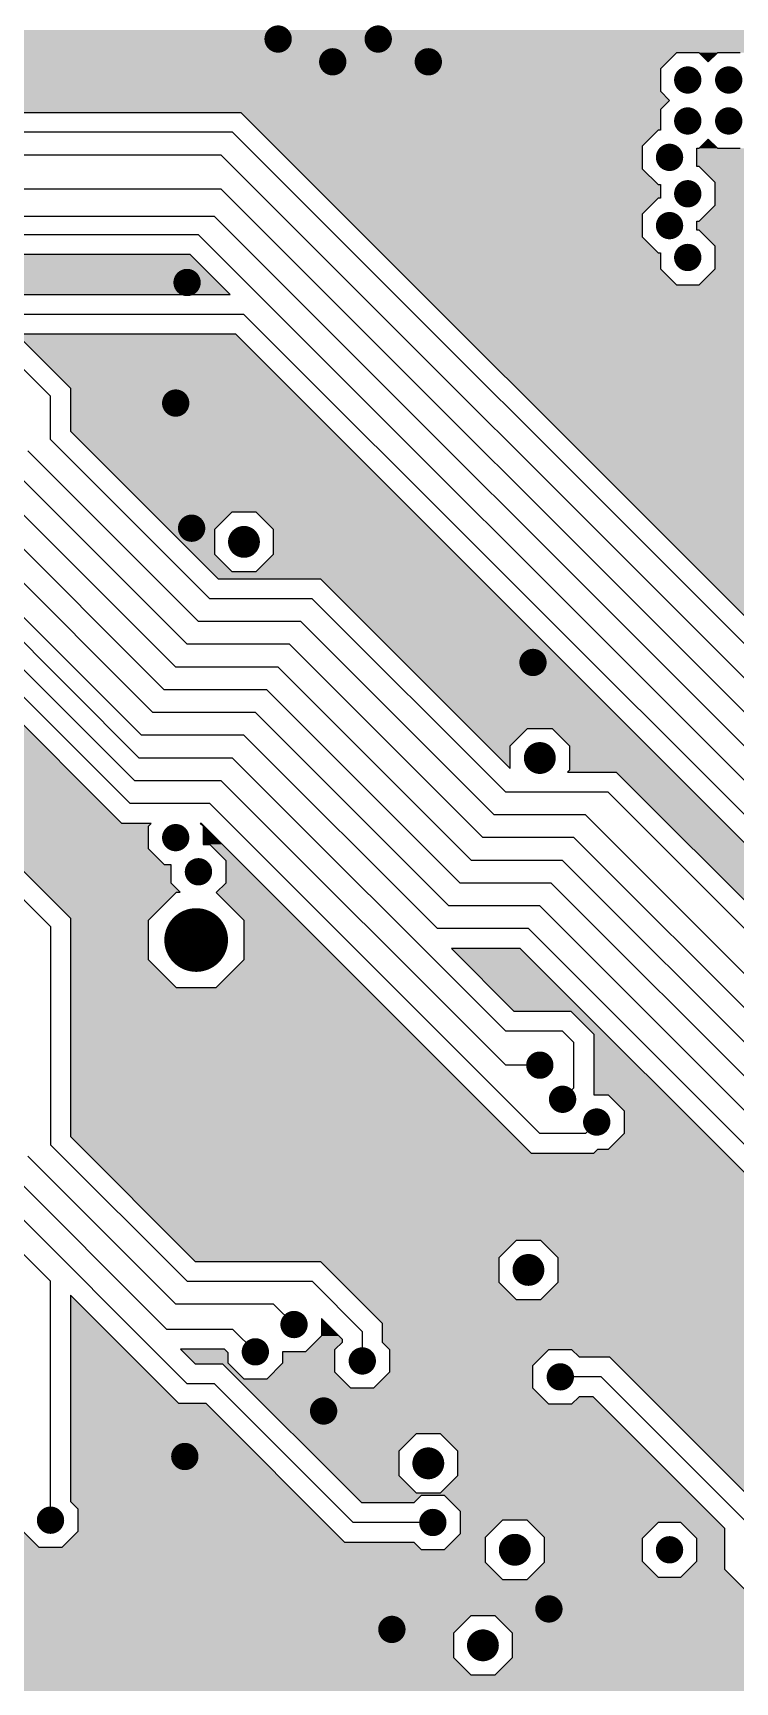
# Model space of a CAD drawing. Extents: x 295 to 953, y 10 to 290.
# Drawn here: x 699.7 to 730.6, y 156.4 to 228.9 of the extents above; entities that cross this region are included whole.
import ezdxf

# ---------------------------------------------------------------- set-up
doc = ezdxf.new("R2010")
doc.units = 0
doc.header["$LTSCALE"] = 5
doc.header["$MEASUREMENT"] = 0
doc.layers.get('0').update_dxf_attribs({"linetype": 'CONTINUOUS', "lineweight": 25})
doc.layers.add('18_VCC_GBR', color=5, linetype='CONTINUOUS')

msp = doc.modelspace()

# ---------------------------------------------------------------- linework, layer by layer
for points, const_width in [([(710.178, 228.6, 1), (710.778, 228.6, 1)], 0.6), ([(714.578, 228.6, 1), (715.178, 228.6, 1)], 0.6), ([(712.578, 227.6, 1), (713.178, 227.6, 1)], 0.6), ([(716.778, 227.6, 1), (717.378, 227.6, 1)], 0.6), ([(728.178, 226.8, 1), (728.778, 226.8, 1)], 0.6), ([(729.978, 226.8, 1), (730.578, 226.8, 1)], 0.6), ([(728.178, 225, 1), (728.778, 225, 1)], 0.6), ([(729.978, 225, 1), (730.578, 225, 1)], 0.6), ([(727.378, 223.4, 1), (727.978, 223.4, 1)], 0.6), ([(728.178, 221.8, 1), (728.778, 221.8, 1)], 0.6), ([(727.378, 220.4, 1), (727.978, 220.4, 1)], 0.6), ([(728.178, 219, 1), (728.778, 219, 1)], 0.6), ([(706.178, 217.9, 1), (706.778, 217.9, 1)], 0.6), ([(705.678, 212.6, 1), (706.278, 212.6, 1)], 0.6), ([(706.378, 207.1, 1), (706.978, 207.1, 1)], 0.6), ([(708.628, 206.5, 1), (709.328, 206.5, 1)], 0.7), ([(721.378, 201.2, 1), (721.978, 201.2, 1)], 0.6), ([(721.628, 197, 1), (722.328, 197, 1)], 0.7), ([(705.678, 193.5, 1), (706.278, 193.5, 1)], 0.6), ([(706.678, 192, 1), (707.278, 192, 1)], 0.6), ([(706.178, 189, 1), (707.578, 189, 1)], 1.4), ([(721.678, 183.5, 1), (722.278, 183.5, 1)], 0.6), ([(722.678, 182, 1), (723.278, 182, 1)], 0.6), ([(724.178, 181, 1), (724.778, 181, 1)], 0.6), ([(721.128, 174.5, 1), (721.828, 174.5, 1)], 0.7), ([(710.878, 172.1, 1), (711.478, 172.1, 1)], 0.6), ([(709.178, 170.9, 1), (709.778, 170.9, 1)], 0.6), ([(713.878, 170.5, 1), (714.478, 170.5, 1)], 0.6), ([(722.578, 169.8, 1), (723.178, 169.8, 1)], 0.6), ([(712.178, 168.3, 1), (712.778, 168.3, 1)], 0.6), ([(706.078, 166.3, 1), (706.678, 166.3, 1)], 0.6), ([(716.728, 166, 1), (717.428, 166, 1)], 0.7), ([(700.178, 163.5, 1), (700.778, 163.5, 1)], 0.6), ([(716.978, 163.4, 1), (717.578, 163.4, 1)], 0.6), ([(720.528, 162.2, 1), (721.228, 162.2, 1)], 0.7), ([(727.378, 162.2, 1), (727.978, 162.2, 1)], 0.6), ([(722.078, 159.6, 1), (722.678, 159.6, 1)], 0.6), ([(715.178, 158.7, 1), (715.778, 158.7, 1)], 0.6), ([(719.128, 158, 1), (719.828, 158, 1)], 0.7)]:
    msp.add_lwpolyline(points, format="xyb", close=True, dxfattribs=dict(const_width=const_width))
at = {"layer": '18_VCC_GBR', "color": 7}
for p, q in [((727.98, 228), (727.278, 227.298)), ((728.976, 228), (727.98, 228)), ((729.378, 227.598), (728.976, 228)), ((729.78, 228), (729.378, 227.598)), ((730.776, 228), (729.78, 228)), ((727.278, 227.298), (727.278, 226.302)), ((727.278, 226.302), (727.68, 225.9)), ((727.68, 225.9), (727.278, 225.498)), ((727.278, 225.498), (727.278, 224.6)), ((684.34, 225.376), (708.84, 225.376)), ((708.84, 225.376), (743.34, 190.876)), ((708.478, 224.5), (683.978, 224.5)), ((708.478, 224.5), (742.978, 190)), ((727.18, 224.6), (726.478, 223.898)), ((727.278, 224.6), (727.18, 224.6)), ((728.976, 223.8), (729.378, 224.202)), ((729.378, 224.202), (729.78, 223.8)), ((707.978, 223.5), (682.978, 223.5)), ((707.978, 223.5), (743.478, 188)), ((726.478, 223.898), (726.478, 222.902)), ((728.878, 223.8), (728.976, 223.8)), ((728.878, 223), (728.878, 223.8)), ((729.78, 223.8), (730.776, 223.8)), ((726.478, 222.902), (727.18, 222.2)), ((728.976, 223), (728.878, 223)), ((729.678, 222.298), (728.976, 223)), ((707.978, 222), (693.478, 222)), ((707.978, 222), (745.978, 184)), ((727.18, 222.2), (727.278, 222.2)), ((727.278, 222.2), (727.278, 221.6)), ((729.678, 221.302), (729.678, 222.298)), ((727.18, 221.6), (726.478, 220.898)), ((727.278, 221.6), (727.18, 221.6)), ((728.976, 220.6), (729.678, 221.302)), ((707.678, 220.8), (681.578, 220.8)), ((707.678, 220.8), (746.978, 181.5)), ((726.478, 220.898), (726.478, 219.902)), ((728.878, 220.6), (728.976, 220.6)), ((728.878, 220.2), (728.878, 220.6)), ((706.978, 220), (681.978, 220)), ((706.978, 220), (746.978, 180)), ((726.478, 219.902), (727.18, 219.2)), ((728.976, 220.2), (728.878, 220.2)), ((729.678, 219.498), (728.976, 220.2)), ((706.616, 219.124), (696.59, 219.124)), ((708.366, 217.376), (706.616, 219.124)), ((727.18, 219.2), (727.278, 219.2)), ((727.278, 219.2), (727.278, 218.502)), ((729.678, 218.502), (729.678, 219.498)), ((694.978, 218.4), (700.478, 212.9)), ((727.278, 218.502), (727.98, 217.8)), ((728.976, 217.8), (729.678, 218.502)), ((727.98, 217.8), (728.976, 217.8)), ((698.34, 217.376), (708.366, 217.376)), ((708.978, 216.5), (697.978, 216.5)), ((708.978, 216.5), (748.478, 177)), ((698.99, 215.624), (701.354, 213.262)), ((708.616, 215.624), (698.99, 215.624)), ((748.116, 176.124), (708.616, 215.624)), ((701.354, 213.262), (701.354, 211.362)), ((700.478, 211), (700.478, 212.9)), ((700.478, 211), (707.478, 204)), ((701.354, 211.362), (707.84, 204.876)), ((699.478, 210.5), (706.978, 203)), ((697.478, 209.5), (705.978, 201)), ((698.478, 210), (706.478, 202)), ((696.478, 209), (705.478, 200)), ((696.678, 207.3), (704.978, 199)), ((708.44, 207.8), (707.678, 207.038)), ((709.516, 207.8), (708.44, 207.8)), ((710.278, 207.038), (709.516, 207.8)), ((707.678, 207.038), (707.678, 205.962)), ((710.278, 205.962), (710.278, 207.038)), ((695.978, 206.5), (704.478, 198)), ((707.678, 205.962), (708.44, 205.2)), ((709.516, 205.2), (710.278, 205.962)), ((695.678, 205.7), (704.378, 197)), ((708.44, 205.2), (709.516, 205.2)), ((695.278, 204.9), (704.178, 196)), ((707.84, 204.876), (712.34, 204.876)), ((712.34, 204.876), (720.678, 196.538)), ((694.878, 204.1), (703.978, 195)), ((711.978, 204), (707.478, 204)), ((711.978, 204), (720.478, 195.5)), ((703.616, 194.124), (694.516, 203.224)), ((711.478, 203), (706.978, 203)), ((711.478, 203), (719.978, 194.5)), ((710.978, 202), (706.478, 202)), ((710.978, 202), (719.478, 193.5)), ((710.478, 201), (705.978, 201)), ((710.478, 201), (718.978, 192.5)), ((709.978, 200), (705.478, 200)), ((709.978, 200), (718.478, 191.5)), ((709.478, 199), (704.978, 199)), ((709.478, 199), (717.978, 190.5)), ((708.978, 198), (704.478, 198)), ((708.978, 198), (717.478, 189.5)), ((720.678, 197.538), (721.44, 198.3)), ((721.44, 198.3), (722.516, 198.3)), ((722.516, 198.3), (723.278, 197.538)), ((720.678, 196.538), (720.678, 197.538)), ((723.278, 197.538), (723.278, 196.462)), ((708.478, 197), (704.378, 197)), ((708.478, 197), (720.478, 185)), ((723.278, 196.462), (723.192, 196.376)), ((707.978, 196), (704.178, 196)), ((707.978, 196), (720.478, 183.5)), ((723.192, 196.376), (725.34, 196.376)), ((725.34, 196.376), (744.516, 177.2)), ((695.078, 195), (700.478, 189.6)), ((696.278, 195.038), (701.354, 189.962)), ((707.478, 195), (703.978, 195)), ((707.478, 195), (721.978, 180.5)), ((724.978, 195.5), (720.478, 195.5)), ((744.478, 176), (724.978, 195.5)), ((723.978, 194.5), (719.978, 194.5)), ((723.978, 194.5), (745.978, 172.5)), ((704.906, 194.124), (703.616, 194.124)), ((704.778, 193.998), (704.906, 194.124)), ((704.778, 193.002), (704.778, 193.998)), ((707.05, 194.124), (707.178, 193.998)), ((707.116, 194.124), (707.05, 194.124)), ((721.616, 179.624), (707.116, 194.124)), ((707.178, 193.998), (707.178, 193.2)), ((705.48, 192.3), (704.778, 193.002)), ((707.178, 193.2), (707.476, 193.2)), ((707.476, 193.2), (708.178, 192.498)), ((723.478, 193.5), (719.478, 193.5)), ((723.478, 193.5), (745.478, 171.5)), ((705.778, 192.3), (705.48, 192.3)), ((705.778, 191.502), (705.778, 192.3)), ((708.178, 192.498), (708.178, 191.502)), ((722.978, 192.5), (718.978, 192.5)), ((722.978, 192.5), (744.978, 170.5)), ((706.18, 191.1), (705.778, 191.502)), ((708.178, 191.502), (707.762, 191.086)), ((722.478, 191.5), (718.478, 191.5)), ((722.478, 191.5), (744.478, 169.5)), ((704.778, 189.87), (706.008, 191.1)), ((706.008, 191.1), (706.18, 191.1)), ((707.762, 191.086), (708.978, 189.87)), ((701.354, 189.962), (701.354, 180.362)), ((721.978, 190.5), (717.978, 190.5)), ((721.978, 190.5), (743.978, 168.5)), ((700.478, 189.6), (700.478, 180)), ((704.778, 188.13), (704.778, 189.87)), ((708.978, 189.87), (708.978, 188.13)), ((721.478, 189.5), (717.478, 189.5)), ((721.478, 189.5), (743.478, 167.5)), ((718.09, 188.624), (720.84, 185.876)), ((721.116, 188.624), (718.09, 188.624)), ((743.116, 166.624), (721.116, 188.624)), ((706.008, 186.9), (704.778, 188.13)), ((708.978, 188.13), (707.748, 186.9)), ((707.748, 186.9), (706.008, 186.9)), ((720.84, 185.876), (723.34, 185.876)), ((723.34, 185.876), (724.354, 184.862)), ((722.978, 185), (720.478, 185)), ((722.978, 185), (723.478, 184.5)), ((724.354, 184.862), (724.354, 182.2)), ((723.478, 182.5), (723.478, 184.5)), ((721.978, 183.5), (720.478, 183.5)), ((722.978, 182), (723.478, 182.5)), ((724.354, 182.2), (724.976, 182.2)), ((724.976, 182.2), (725.678, 181.498)), ((725.678, 181.498), (725.678, 180.502)), ((723.978, 180.5), (721.978, 180.5)), ((724.478, 181), (723.978, 180.5)), ((725.678, 180.502), (724.976, 179.8)), ((706.478, 174), (700.478, 180)), ((701.354, 180.362), (706.84, 174.876)), ((724.516, 179.8), (724.34, 179.624)), ((724.976, 179.8), (724.516, 179.8)), ((694.978, 179.5), (700.478, 174)), ((699.478, 179.5), (705.978, 173)), ((724.34, 179.624), (721.616, 179.624)), ((697.478, 178.5), (706.478, 169.5)), ((705.578, 171.9), (698.478, 179)), ((720.94, 175.8), (720.178, 175.038)), ((722.016, 175.8), (720.94, 175.8)), ((722.778, 175.038), (722.016, 175.8)), ((706.84, 174.876), (712.34, 174.876)), ((712.34, 174.876), (715.054, 172.162)), ((720.178, 175.038), (720.178, 173.962)), ((722.778, 173.962), (722.778, 175.038)), ((700.478, 163.5), (700.478, 174)), ((706.478, 174), (711.978, 174)), ((714.178, 171.8), (711.978, 174)), ((720.178, 173.962), (720.94, 173.2)), ((722.016, 173.2), (722.778, 173.962)), ((701.354, 173.388), (701.354, 164.322)), ((706.116, 168.624), (701.354, 173.388)), ((710.278, 173), (705.978, 173)), ((711.178, 172.1), (710.278, 173)), ((720.94, 173.2), (722.016, 173.2)), ((705.578, 171.9), (708.478, 171.9)), ((709.478, 170.9), (708.478, 171.9)), ((712.378, 172.362), (712.378, 171.602)), ((713.302, 171.438), (712.378, 172.362)), ((714.178, 171.8), (714.178, 170.5)), ((715.054, 172.162), (715.054, 171.322)), ((712.378, 171.602), (711.676, 170.9)), ((712.978, 170.998), (713.302, 171.322)), ((713.302, 171.322), (713.302, 171.438)), ((715.054, 171.322), (715.378, 170.998)), ((706.19, 171.024), (706.84, 170.376)), ((708.116, 171.024), (706.19, 171.024)), ((706.84, 170.376), (708.04, 170.376)), ((708.04, 170.376), (714.14, 164.276)), ((708.278, 170.862), (708.116, 171.024)), ((708.278, 170.402), (708.278, 170.862)), ((708.98, 169.7), (708.278, 170.402)), ((710.678, 170.402), (709.976, 169.7)), ((710.678, 170.902), (710.678, 170.402)), ((710.68, 170.9), (710.678, 170.902)), ((711.676, 170.9), (710.68, 170.9)), ((712.978, 170.002), (712.978, 170.998)), ((715.378, 170.998), (715.378, 170.002)), ((721.678, 170.298), (722.38, 171)), ((722.38, 171), (723.376, 171)), ((723.376, 171), (723.7, 170.676)), ((723.7, 170.676), (725.04, 170.676)), ((725.04, 170.676), (731.854, 163.862)), ((709.976, 169.7), (708.98, 169.7)), ((713.68, 169.3), (712.978, 170.002)), ((715.378, 170.002), (714.676, 169.3)), ((721.678, 169.302), (721.678, 170.298)), ((724.678, 169.8), (722.878, 169.8)), ((724.678, 169.8), (730.978, 163.5)), ((707.678, 169.5), (706.478, 169.5)), ((707.678, 169.5), (713.778, 163.4)), ((714.676, 169.3), (713.68, 169.3)), ((722.38, 168.6), (721.678, 169.302)), ((723.7, 168.924), (723.376, 168.6)), ((724.316, 168.924), (723.7, 168.924)), ((730.102, 163.138), (724.316, 168.924)), ((707.316, 168.624), (706.116, 168.624)), ((713.416, 162.524), (707.316, 168.624)), ((723.376, 168.6), (722.38, 168.6)), ((716.54, 167.3), (715.778, 166.538)), ((717.616, 167.3), (716.54, 167.3)), ((718.378, 166.538), (717.616, 167.3)), ((715.778, 166.538), (715.778, 165.462)), ((718.378, 165.462), (718.378, 166.538)), ((715.778, 165.462), (716.54, 164.7)), ((717.616, 164.7), (718.378, 165.462)), ((716.456, 164.276), (716.78, 164.6)), ((716.54, 164.7), (717.616, 164.7)), ((716.78, 164.6), (717.776, 164.6)), ((717.776, 164.6), (718.478, 163.898)), ((701.354, 164.322), (701.678, 163.998)), ((701.678, 163.998), (701.678, 163.002)), ((714.14, 164.276), (716.456, 164.276)), ((718.478, 163.898), (718.478, 162.902)), ((717.278, 163.4), (713.778, 163.4)), ((720.34, 163.5), (719.578, 162.738)), ((721.416, 163.5), (720.34, 163.5)), ((722.178, 162.738), (721.416, 163.5)), ((727.18, 163.4), (726.478, 162.698)), ((728.176, 163.4), (727.18, 163.4)), ((728.878, 162.698), (728.176, 163.4)), ((730.102, 161.338), (730.102, 163.138)), ((699.98, 162.3), (699.278, 163.002)), ((701.678, 163.002), (700.976, 162.3)), ((716.456, 162.524), (713.416, 162.524)), ((716.78, 162.2), (716.456, 162.524)), ((718.478, 162.902), (717.776, 162.2)), ((719.578, 162.738), (719.578, 161.662)), ((722.178, 161.662), (722.178, 162.738)), ((726.478, 162.698), (726.478, 161.702)), ((728.878, 161.702), (728.878, 162.698)), ((700.976, 162.3), (699.98, 162.3)), ((717.776, 162.2), (716.78, 162.2)), ((719.578, 161.662), (720.34, 160.9)), ((721.416, 160.9), (722.178, 161.662)), ((726.478, 161.702), (727.18, 161)), ((728.176, 161), (728.878, 161.702)), ((727.18, 161), (728.176, 161)), ((739.204, 152.236), (730.102, 161.338)), ((720.34, 160.9), (721.416, 160.9)), ((718.94, 159.3), (718.178, 158.538)), ((720.016, 159.3), (718.94, 159.3)), ((720.778, 158.538), (720.016, 159.3)), ((718.178, 158.538), (718.178, 157.462)), ((720.778, 157.462), (720.778, 158.538)), ((718.178, 157.462), (718.94, 156.7)), ((720.016, 156.7), (720.778, 157.462)), ((718.94, 156.7), (720.016, 156.7))]:
    msp.add_line(p, q, dxfattribs=at)
for points in [[(680.776, 228.8), (680.576, 229), (735.44, 228.8), (735.64, 229)], [(691.278, 228.538), (691.016, 228.8), (735.178, 228.538), (735.44, 228.8)], [(691.778, 228.038), (691.278, 228.538), (735.178, 228.038), (735.178, 228.538)], [(691.778, 228), (691.778, 228.038), (735.178, 228), (735.178, 228.038)], [(691.778, 227.298), (691.778, 228), (727.278, 227.298), (727.98, 228)], [(691.778, 228), (691.778, 228), (727.98, 228), (728.976, 228)], [(729.378, 227.598), (728.976, 228), (729.378, 227.598), (729.78, 228)], [(728.976, 228), (728.976, 228), (729.78, 228), (730.776, 228)], [(691.118, 226.302), (691.778, 226.962), (727.278, 226.302), (727.278, 226.962)], [(691.778, 226.962), (691.778, 227.298), (727.278, 226.962), (727.278, 227.298)], [(684.178, 225.998), (683.976, 226.2), (727.581, 225.998), (727.38, 226.2)], [(691.016, 226.2), (691.118, 226.302), (727.38, 226.2), (727.278, 226.302)], [(684.178, 225.9), (684.178, 225.998), (727.68, 225.9), (727.581, 225.998)], [(684.178, 225.538), (684.178, 225.9), (727.318, 225.538), (727.68, 225.9)], [(684.218, 225.498), (684.178, 225.538), (727.278, 225.498), (727.318, 225.538)], [(684.34, 225.376), (684.218, 225.498), (727.278, 225.376), (727.278, 225.498)], [(709.616, 224.6), (708.84, 225.376), (727.278, 224.6), (727.278, 225.376)], [(710.318, 223.898), (709.616, 224.6), (726.478, 223.898), (727.18, 224.6)], [(709.616, 224.6), (709.616, 224.6), (727.18, 224.6), (727.278, 224.6)], [(728.976, 223.8), (729.378, 224.202), (729.78, 223.8), (729.378, 224.202)], [(711.314, 222.902), (710.318, 223.898), (726.478, 222.902), (726.478, 223.898)], [(728.878, 223.344), (728.878, 223.8), (743.378, 223.344), (743.834, 223.8)], [(728.878, 223), (728.878, 223.344), (743.378, 223), (743.378, 223.344)], [(712.016, 222.2), (711.314, 222.902), (727.18, 222.2), (726.478, 222.902)], [(729.678, 222.298), (728.976, 223), (743.378, 222.298), (743.378, 223)], [(712.616, 221.6), (712.016, 222.2), (727.278, 221.6), (727.278, 222.2)], [(712.016, 222.2), (712.016, 222.2), (727.278, 222.2), (727.18, 222.2)], [(729.678, 221.302), (729.678, 222.298), (743.378, 221.302), (743.378, 222.298)], [(713.318, 220.898), (712.616, 221.6), (726.478, 220.898), (727.18, 221.6)], [(712.616, 221.6), (712.616, 221.6), (727.18, 221.6), (727.278, 221.6)], [(728.976, 220.6), (729.678, 221.302), (743.378, 220.6), (743.378, 221.302)], [(714.314, 219.902), (713.318, 220.898), (726.478, 219.902), (726.478, 220.898)], [(728.878, 220.2), (728.878, 220.6), (743.378, 220.2), (743.378, 220.6)], [(715.016, 219.2), (714.314, 219.902), (727.18, 219.2), (726.478, 219.902)], [(729.678, 219.498), (728.976, 220.2), (743.378, 219.498), (743.378, 220.2)], [(698.34, 217.376), (696.59, 219.124), (708.365, 217.376), (706.616, 219.124)], [(715.714, 218.502), (715.016, 219.2), (727.278, 218.502), (727.278, 219.2)], [(715.016, 219.2), (715.016, 219.2), (727.278, 219.2), (727.18, 219.2)], [(729.678, 218.502), (729.678, 219.498), (743.378, 218.502), (743.378, 219.498)], [(716.416, 217.8), (715.714, 218.502), (727.98, 217.8), (727.278, 218.502)], [(728.976, 217.8), (729.678, 218.502), (743.378, 217.8), (743.378, 218.502)], [(727.63, 206.586), (716.416, 217.8), (743.378, 206.586), (743.378, 217.8)], [(699.89, 214.724), (698.99, 215.624), (709.516, 214.724), (708.616, 215.624)], [(698.99, 215.624), (698.99, 215.624), (708.616, 215.624), (698.99, 215.624)], [(701.354, 213.262), (699.89, 214.724), (710.978, 213.262), (709.516, 214.724)], [(701.354, 211.362), (701.354, 213.262), (712.878, 211.362), (710.978, 213.262)], [(704.916, 207.8), (701.354, 211.362), (716.44, 207.8), (712.878, 211.362)], [(705.678, 207.038), (704.916, 207.8), (707.678, 207.038), (708.44, 207.8)], [(704.916, 207.8), (704.916, 207.8), (708.44, 207.8), (709.516, 207.8)], [(710.278, 207.038), (709.516, 207.8), (717.202, 207.038), (716.44, 207.8)], [(706.754, 205.962), (705.678, 207.038), (707.678, 205.962), (707.678, 207.038)], [(710.278, 205.962), (710.278, 207.038), (718.278, 205.962), (717.202, 207.038)], [(732.63, 201.586), (727.63, 206.586), (748.378, 201.586), (743.378, 206.586)], [(707.516, 205.2), (706.754, 205.962), (708.44, 205.2), (707.678, 205.962)], [(709.516, 205.2), (710.278, 205.962), (719.04, 205.2), (718.278, 205.962)], [(707.84, 204.876), (707.516, 205.2), (719.364, 204.876), (719.04, 205.2)], [(718.916, 198.3), (712.34, 204.876), (725.94, 198.3), (719.364, 204.876)], [(698.478, 197.502), (698.478, 198.498), (700.238, 197.502), (699.242, 198.498)], [(719.678, 197.538), (718.916, 198.3), (720.678, 197.538), (721.44, 198.3)], [(718.916, 198.3), (718.916, 198.3), (721.44, 198.3), (722.516, 198.3)], [(723.278, 197.538), (722.516, 198.3), (726.702, 197.538), (725.94, 198.3)], [(697.776, 196.8), (698.478, 197.502), (700.94, 196.8), (700.238, 197.502)], [(720.677, 196.538), (719.678, 197.538), (720.677, 196.538), (720.678, 197.538)], [(723.278, 196.462), (723.278, 197.538), (727.778, 196.462), (726.702, 197.538)], [(692.716, 196.2), (692.116, 196.8), (701.54, 196.2), (700.94, 196.8)], [(723.192, 196.376), (723.278, 196.462), (727.863, 196.376), (727.778, 196.462)], [(696.278, 195.498), (695.576, 196.2), (702.242, 195.498), (701.54, 196.2)], [(725.34, 196.376), (723.192, 196.376), (727.864, 196.376), (727.863, 196.376)], [(744.516, 177.2), (725.34, 196.376), (747.04, 177.2), (727.864, 196.376)], [(696.278, 195.038), (696.278, 195.498), (702.702, 195.038), (702.242, 195.498)], [(697.192, 194.124), (696.278, 195.038), (703.616, 194.124), (702.702, 195.038)], [(697.318, 193.998), (697.192, 194.124), (704.778, 193.998), (704.905, 194.124)], [(697.192, 194.124), (697.192, 194.124), (704.905, 194.124), (703.616, 194.124)], [(698.314, 193.002), (697.318, 193.998), (704.778, 193.002), (704.778, 193.998)], [(707.178, 193.998), (707.05, 194.124), (707.242, 193.998), (707.116, 194.124)], [(707.05, 194.124), (707.05, 194.124), (707.116, 194.124), (707.05, 194.124)], [(707.178, 193.2), (707.178, 193.998), (708.04, 193.2), (707.242, 193.998)], [(699.016, 192.3), (698.314, 193.002), (705.48, 192.3), (704.778, 193.002)], [(708.178, 192.498), (707.476, 193.2), (708.742, 192.498), (708.04, 193.2)], [(699.814, 191.502), (699.016, 192.3), (705.778, 191.502), (705.778, 192.3)], [(699.016, 192.3), (699.016, 192.3), (705.778, 192.3), (705.48, 192.3)], [(708.178, 191.502), (708.178, 192.498), (709.738, 191.502), (708.742, 192.498)], [(700.216, 191.1), (699.814, 191.502), (706.179, 191.1), (705.778, 191.502)], [(707.762, 191.086), (708.178, 191.502), (710.154, 191.086), (709.738, 191.502)], [(701.354, 189.962), (700.216, 191.1), (704.87, 189.962), (706.008, 191.1)], [(700.216, 191.1), (700.216, 191.1), (706.008, 191.1), (706.179, 191.1)], [(708.978, 189.87), (707.762, 191.086), (711.37, 189.87), (710.154, 191.086)], [(701.354, 189.87), (701.354, 189.962), (704.778, 189.87), (704.87, 189.962)], [(701.354, 188.13), (701.354, 189.87), (704.778, 188.13), (704.778, 189.87)], [(708.978, 188.13), (708.978, 189.87), (713.11, 188.13), (711.37, 189.87)], [(720.84, 185.876), (718.09, 188.624), (723.864, 185.876), (721.116, 188.624)], [(718.09, 188.624), (718.09, 188.624), (721.116, 188.624), (718.09, 188.624)], [(701.354, 186.9), (701.354, 188.13), (706.008, 186.9), (704.778, 188.13)], [(707.748, 186.9), (708.978, 188.13), (714.34, 186.9), (713.11, 188.13)], [(701.354, 183.624), (701.354, 186.9), (717.616, 183.624), (714.34, 186.9)], [(724.354, 184.862), (723.34, 185.876), (724.878, 184.862), (723.864, 185.876)], [(724.354, 182.2), (724.354, 184.862), (727.54, 182.2), (724.878, 184.862)], [(701.354, 180.362), (701.354, 183.624), (720.878, 180.362), (717.616, 183.624)], [(725.678, 181.498), (724.976, 182.2), (728.242, 181.498), (727.54, 182.2)], [(725.678, 180.502), (725.678, 181.498), (729.238, 180.502), (728.242, 181.498)], [(724.976, 179.8), (725.678, 180.502), (729.94, 179.8), (729.238, 180.502)], [(702.092, 179.624), (701.354, 180.362), (721.616, 179.624), (720.878, 180.362)], [(724.34, 179.624), (724.516, 179.8), (730.116, 179.624), (729.94, 179.8)], [(705.916, 175.8), (702.092, 179.624), (733.94, 175.8), (730.116, 179.624)], [(702.092, 179.624), (702.092, 179.624), (722.016, 179.624), (721.616, 179.624)], [(706.678, 175.038), (705.916, 175.8), (720.178, 175.038), (720.94, 175.8)], [(705.916, 175.8), (705.916, 175.8), (720.94, 175.8), (722.016, 175.8)], [(722.778, 175.038), (722.016, 175.8), (734.702, 175.038), (733.94, 175.8)], [(706.84, 174.876), (706.678, 175.038), (720.178, 174.876), (720.178, 175.038)], [(713.254, 173.962), (712.34, 174.876), (720.178, 173.962), (720.178, 174.876)], [(722.778, 173.962), (722.778, 175.038), (735.778, 173.962), (734.702, 175.038)], [(714.016, 173.2), (713.254, 173.962), (720.94, 173.2), (720.178, 173.962)], [(722.016, 173.2), (722.778, 173.962), (736.54, 173.2), (735.778, 173.962)], [(701.354, 168.624), (701.354, 173.388), (706.116, 168.624), (701.354, 173.388)], [(715.054, 172.162), (714.016, 173.2), (737.578, 172.162), (736.54, 173.2)], [(714.016, 173.2), (714.016, 173.2), (721.416, 173.2), (720.94, 173.2)], [(712.378, 171.602), (712.378, 172.362), (713.138, 171.602), (712.378, 172.362)], [(715.054, 171.322), (715.054, 172.162), (738.418, 171.322), (737.578, 172.162)], [(711.774, 170.998), (712.098, 171.322), (712.978, 170.998), (713.302, 171.322)], [(712.098, 171.322), (712.214, 171.438), (713.302, 171.322), (713.302, 171.438)], [(712.214, 171.438), (712.378, 171.602), (713.302, 171.438), (713.138, 171.602)], [(715.376, 171), (715.054, 171.322), (738.74, 171), (738.418, 171.322)], [(706.352, 170.862), (706.19, 171.024), (708.278, 170.862), (708.116, 171.024)], [(706.19, 171.024), (706.19, 171.024), (708.116, 171.024), (706.19, 171.024)], [(706.813, 170.402), (706.352, 170.862), (708.278, 170.402), (708.278, 170.862)], [(706.84, 170.376), (706.813, 170.402), (708.304, 170.376), (708.278, 170.402)], [(708.716, 169.7), (708.04, 170.376), (708.98, 169.7), (708.304, 170.376)], [(710.278, 170.002), (710.678, 170.402), (712.978, 170.002), (712.978, 170.402)], [(710.678, 170.9), (710.678, 170.902), (710.68, 170.9), (710.678, 170.902)], [(710.678, 170.402), (710.678, 170.9), (712.978, 170.402), (712.978, 170.9)], [(711.676, 170.9), (711.774, 170.998), (712.978, 170.9), (712.978, 170.998)], [(715.378, 170.998), (715.376, 171), (722.378, 170.998), (722.38, 171)], [(715.376, 171), (715.376, 171), (722.38, 171), (723.376, 171)], [(715.378, 170.298), (715.378, 170.998), (721.678, 170.298), (722.378, 170.998)], [(723.7, 170.676), (723.376, 171), (739.064, 170.676), (738.74, 171)], [(729.092, 166.624), (725.04, 170.676), (743.116, 166.624), (739.064, 170.676)], [(709.116, 169.3), (708.716, 169.7), (713.68, 169.3), (713.28, 169.7)], [(709.976, 169.7), (710.278, 170.002), (713.28, 169.7), (712.978, 170.002)], [(714.678, 169.302), (715.378, 170.002), (721.678, 169.302), (721.678, 170.002)], [(715.378, 170.002), (715.378, 170.298), (721.678, 170.002), (721.678, 170.298)], [(709.816, 168.6), (709.116, 169.3), (722.38, 168.6), (721.68, 169.3)], [(714.676, 169.3), (714.678, 169.302), (721.68, 169.3), (721.678, 169.302)], [(723.376, 168.6), (723.7, 168.924), (724.64, 168.6), (724.316, 168.924)], [(723.7, 168.924), (723.7, 168.924), (724.316, 168.924), (723.7, 168.924)], [(701.354, 164.322), (701.354, 168.624), (711.618, 164.322), (707.316, 168.624)], [(701.354, 168.624), (701.354, 168.624), (707.316, 168.624), (706.116, 168.624)], [(711.116, 167.3), (709.816, 168.6), (725.94, 167.3), (724.64, 168.6)], [(711.878, 166.538), (711.116, 167.3), (715.778, 166.538), (716.54, 167.3)], [(711.116, 167.3), (711.116, 167.3), (716.54, 167.3), (717.616, 167.3)], [(718.378, 166.538), (717.616, 167.3), (726.703, 166.538), (725.94, 167.3)], [(712.954, 165.462), (711.878, 166.538), (715.778, 165.462), (715.778, 166.538)], [(718.378, 165.462), (718.378, 166.538), (727.779, 165.462), (726.703, 166.538)], [(731.616, 164.1), (729.092, 166.624), (759.14, 164.1), (756.616, 166.624)], [(729.092, 166.624), (729.092, 166.624), (756.416, 166.624), (743.116, 166.624)], [(713.716, 164.7), (712.954, 165.462), (716.54, 164.7), (715.778, 165.462)], [(717.982, 165.066), (718.378, 165.462), (728.176, 165.066), (727.779, 165.462)], [(713.816, 164.6), (713.716, 164.7), (728.641, 164.6), (728.541, 164.7)], [(714.14, 164.276), (713.816, 164.6), (716.456, 164.276), (716.78, 164.6)], [(713.816, 164.6), (713.816, 164.6), (716.78, 164.6), (717.776, 164.6)], [(717.616, 164.7), (717.982, 165.066), (728.541, 164.7), (728.176, 165.066)], [(718.478, 163.898), (717.776, 164.6), (729.342, 163.898), (728.641, 164.6)], [(701.678, 163.998), (701.354, 164.322), (711.942, 163.998), (711.618, 164.322)], [(701.678, 163.002), (701.678, 163.998), (712.938, 163.002), (711.942, 163.998)], [(718.478, 163.5), (718.478, 163.898), (729.74, 163.5), (729.342, 163.898)], [(718.478, 162.902), (718.478, 163.5), (719.742, 162.902), (720.34, 163.5)], [(718.478, 163.5), (718.478, 163.5), (720.34, 163.5), (721.416, 163.5)], [(721.516, 163.4), (721.416, 163.5), (729.84, 163.4), (729.74, 163.5)], [(722.178, 162.738), (721.516, 163.4), (726.518, 162.738), (727.18, 163.4)], [(721.516, 163.4), (721.516, 163.4), (727.18, 163.4), (728.176, 163.4)], [(728.438, 163.138), (728.176, 163.4), (730.102, 163.138), (729.84, 163.4)], [(728.878, 162.698), (728.438, 163.138), (730.102, 162.698), (730.102, 163.138)], [(697.678, 162.3), (697.678, 162.998), (699.98, 162.3), (699.282, 162.998)], [(700.976, 162.3), (701.2, 162.524), (716.68, 162.3), (716.456, 162.524)], [(701.2, 162.524), (701.678, 163.002), (713.416, 162.524), (712.938, 163.002)], [(701.2, 162.524), (701.2, 162.524), (716.456, 162.524), (713.416, 162.524)], [(717.776, 162.2), (718.314, 162.738), (719.578, 162.2), (719.578, 162.738)], [(718.314, 162.738), (718.478, 162.902), (719.578, 162.738), (719.742, 162.902)], [(722.178, 162.698), (722.178, 162.738), (726.478, 162.698), (726.518, 162.738)], [(722.178, 161.702), (722.178, 162.698), (726.478, 161.702), (726.478, 162.698)], [(728.878, 161.702), (728.878, 162.698), (730.102, 161.702), (730.102, 162.698)], [(696.976, 161.3), (697.338, 161.662), (719.938, 161.3), (719.578, 161.662)], [(697.338, 161.662), (697.678, 162.002), (719.578, 161.662), (719.578, 162.002)], [(697.678, 162.2), (697.678, 162.3), (716.78, 162.2), (716.68, 162.3)], [(697.678, 162.002), (697.678, 162.2), (719.578, 162.002), (719.578, 162.2)], [(721.516, 161), (722.178, 161.662), (727.18, 161), (726.518, 161.662)], [(722.178, 161.662), (722.178, 161.702), (726.518, 161.662), (726.478, 161.702)], [(728.514, 161.338), (728.878, 161.702), (730.102, 161.338), (730.102, 161.702)], [(692.616, 160.9), (692.938, 161.222), (720.34, 160.9), (720.016, 161.222)], [(692.938, 161.222), (693.016, 161.3), (720.016, 161.222), (719.938, 161.3)], [(721.416, 160.9), (721.516, 161), (730.54, 160.9), (730.44, 161)], [(728.176, 161), (728.514, 161.338), (730.44, 161), (730.102, 161.338)], [(691.354, 159.638), (692.616, 160.9), (731.802, 159.638), (730.54, 160.9)], [(691.354, 159.3), (691.354, 159.638), (732.14, 159.3), (731.802, 159.638)], [(691.354, 158.538), (691.354, 159.3), (718.178, 158.538), (718.94, 159.3)], [(691.354, 159.3), (691.354, 159.3), (718.94, 159.3), (720.016, 159.3)], [(720.778, 158.538), (720.016, 159.3), (732.902, 158.538), (732.14, 159.3)], [(691.354, 157.462), (691.354, 158.538), (718.178, 157.462), (718.178, 158.538)], [(720.778, 157.462), (720.778, 158.538), (733.978, 157.462), (732.902, 158.538)], [(691.354, 156.7), (691.354, 157.462), (718.94, 156.7), (718.178, 157.462)], [(720.016, 156.7), (720.778, 157.462), (734.74, 156.7), (733.978, 157.462)], [(691.354, 155.756), (691.354, 156.7), (735.684, 155.756), (734.74, 156.7)]]:
    msp.add_solid(points, dxfattribs=at)

doc.saveas('drawing.dxf')
